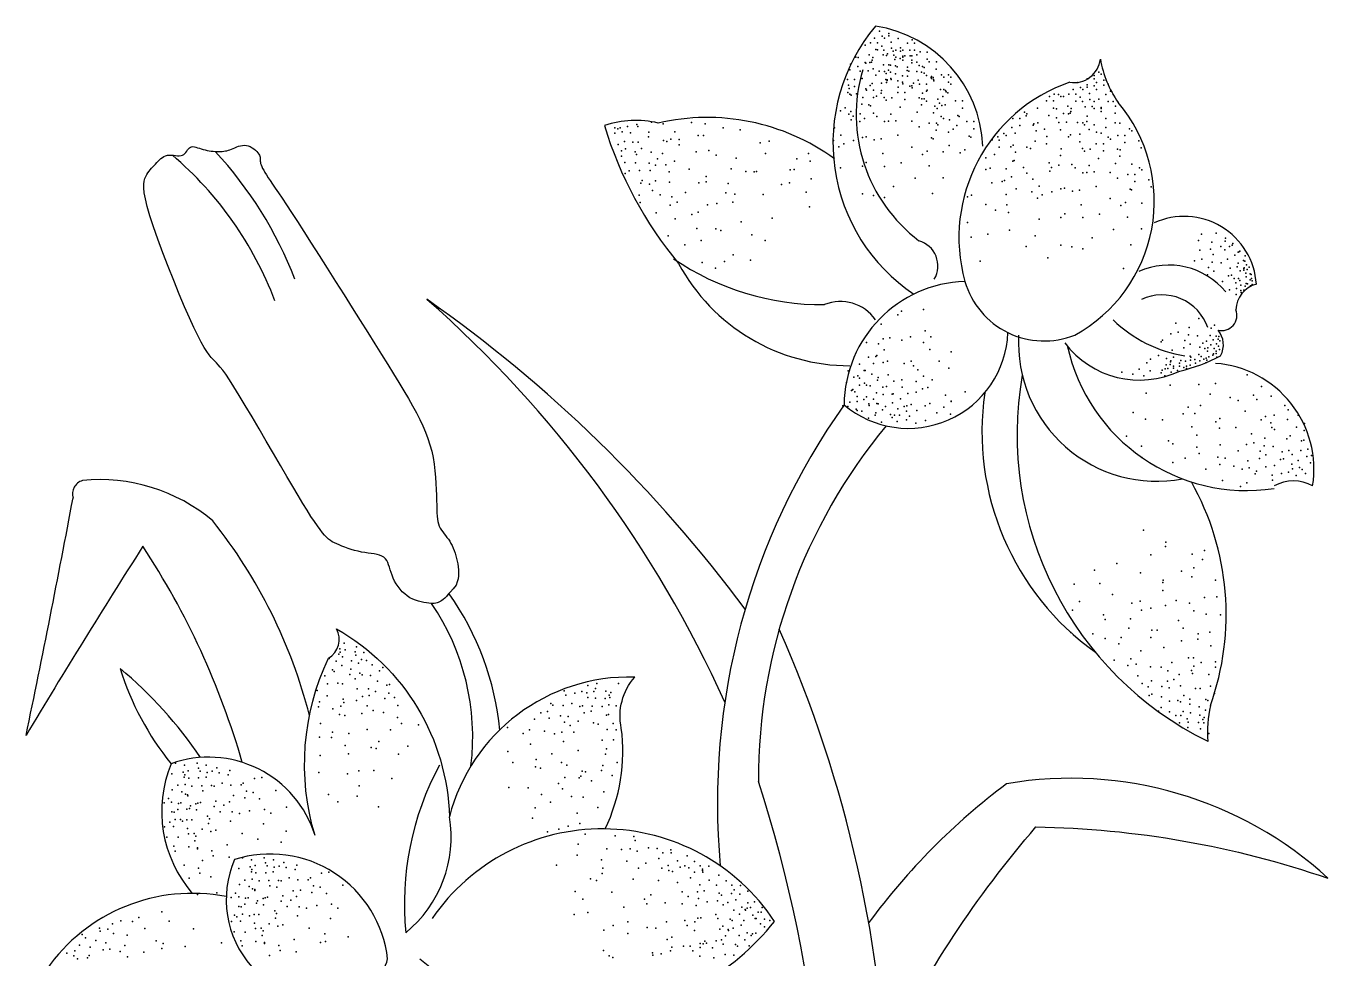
# Model space of a CAD drawing. Header units: millimetres. Extents: x 12377 to 30673, y 89761 to 101952.
# Drawn here: x 23473.2 to 23817.8, y 98559.6 to 98806.5 of the extents above; entities that cross this region are included whole.
import ezdxf

# ---------------------------------------------------------------- set-up
doc = ezdxf.new("R2010")
doc.units = ezdxf.units.MM

# ---------------------------------------------------------------- blocks, each defined once
blk = doc.blocks.new('A$C6EED35F2')
blk.add_lwpolyline([(115.23, 536.69), (114.43, 535.74), (113.74, 534.94), (113.15, 534.28), (112.64, 533.74), (112.2, 533.3), (111.82, 532.95), (111.47, 532.68), (111.15, 532.46), (110.83, 532.27), (110.51, 532.12), (110.18, 532.01), (109.83, 531.93), (109.44, 531.88), (109.01, 531.86), (108.53, 531.87), (107.98, 531.92), (107.37, 531.99), (106.7, 532.1), (105.99, 532.25), (105.25, 532.45), (104.49, 532.7), (103.73, 533.01), (102.99, 533.39), (102.28, 533.84), (101.61, 534.37), (100.98, 534.97), (100.4, 535.62), (99.87, 536.32), (99.39, 537.05), (98.96, 537.8), (98.58, 538.56), (98.27, 539.31), (98, 540.06), (97.78, 540.77), (97.57, 541.46), (97.36, 542.11), (97.13, 542.7), (96.86, 543.23), (96.52, 543.7), (96.11, 544.09), (95.6, 544.4), (94.99, 544.63), (94.32, 544.81), (93.57, 544.96), (92.77, 545.08), (91.93, 545.19), (91.06, 545.32), (90.17, 545.48), (89.27, 545.67), (88.37, 545.9), (87.49, 546.16), (86.63, 546.44), (85.8, 546.73), (85.02, 547.04), (84.28, 547.34), (83.61, 547.63), (83.01, 547.92), (82.46, 548.21), (81.94, 548.54), (81.44, 548.91), (80.94, 549.37), (80.41, 549.92), (79.85, 550.59), (79.22, 551.41), (78.51, 552.39), (77.71, 553.56), (76.81, 554.92), (75.8, 556.51), (74.67, 558.34), (73.4, 560.42), (71.99, 562.78), (70.42, 565.43), (68.7, 568.37), (66.86, 571.52), (64.97, 574.79), (63.06, 578.06), (61.2, 581.24), (59.43, 584.23), (57.81, 586.93), (56.39, 589.24), (55.21, 591.09), (54.24, 592.51), (53.46, 593.6), (52.81, 594.41), (52.27, 595.02), (51.8, 595.51), (51.36, 595.95), (50.91, 596.4), (50.43, 596.95), (49.88, 597.64), (49.27, 598.52), (48.57, 599.63), (47.77, 601.03), (46.87, 602.76), (45.83, 604.88), (44.66, 607.42), (43.35, 610.41), (41.94, 613.76), (40.48, 617.34), (39.02, 621.03), (37.6, 624.71), (36.29, 628.26), (35.13, 631.55), (34.18, 634.47), (33.46, 636.91), (32.97, 638.92), (32.67, 640.54), (32.54, 641.83), (32.54, 642.86), (32.66, 643.66), (32.85, 644.32), (33.1, 644.87), (33.37, 645.37), (33.66, 645.83), (33.96, 646.26), (34.28, 646.67), (34.61, 647.06), (34.95, 647.43), (35.29, 647.81), (35.64, 648.18), (35.99, 648.56), (36.34, 648.93), (36.7, 649.29), (37.08, 649.62), (37.47, 649.92), (37.89, 650.17), (38.33, 650.37), (38.8, 650.49), (39.31, 650.54), (39.84, 650.53), (40.38, 650.49), (40.92, 650.43), (41.45, 650.38), (41.95, 650.36), (42.41, 650.39), (42.81, 650.49), (43.16, 650.68), (43.45, 650.94), (43.71, 651.24), (43.94, 651.57), (44.16, 651.9), (44.39, 652.2), (44.63, 652.46), (44.9, 652.65), (45.21, 652.75), (45.56, 652.77), (45.94, 652.72), (46.36, 652.63), (46.81, 652.5), (47.28, 652.35), (47.78, 652.19), (48.29, 652.03), (48.82, 651.9), (49.35, 651.79), (49.89, 651.69), (50.43, 651.62), (50.96, 651.56), (51.48, 651.52), (51.98, 651.5), (52.45, 651.49), (52.9, 651.5), (53.33, 651.52), (53.74, 651.57), (54.14, 651.63), (54.54, 651.71), (54.94, 651.82), (55.35, 651.95), (55.77, 652.11), (56.22, 652.29), (56.68, 652.49), (57.16, 652.69), (57.65, 652.87), (58.15, 653.02), (58.67, 653.12), (59.18, 653.15), (59.7, 653.11), (60.22, 652.98), (60.73, 652.77), (61.22, 652.5), (61.68, 652.19), (62.1, 651.84), (62.47, 651.49), (62.78, 651.13), (63.02, 650.8), (63.19, 650.5), (63.29, 650.22), (63.34, 649.97), (63.36, 649.72), (63.36, 649.47), (63.36, 649.22), (63.37, 648.94), (63.41, 648.64), (63.49, 648.31), (63.61, 647.93), (63.79, 647.51), (64.01, 647.03), (64.29, 646.51), (64.63, 645.92), (65.03, 645.27), (65.49, 644.56), (66.02, 643.77), (66.63, 642.86), (67.35, 641.81), (68.19, 640.57), (69.17, 639.11), (70.33, 637.39), (71.66, 635.36), (73.2, 633), (74.95, 630.28), (76.89, 627.26), (78.96, 624), (81.13, 620.59), (83.34, 617.08), (85.57, 613.55), (87.75, 610.08), (89.86, 606.73), (91.85, 603.56), (93.72, 600.58), (95.48, 597.77), (97.12, 595.13), (98.65, 592.65), (100.07, 590.32), (101.38, 588.14), (102.59, 586.08), (103.69, 584.14), (104.7, 582.31), (105.61, 580.55), (106.42, 578.86), (107.14, 577.2), (107.77, 575.55), (108.31, 573.89), (108.76, 572.21), (109.12, 570.49), (109.41, 568.73), (109.62, 566.98), (109.79, 565.26), (109.9, 563.58), (109.98, 561.98), (110.03, 560.49), (110.07, 559.11), (110.09, 557.89), (110.12, 556.8), (110.16, 555.83), (110.21, 554.97), (110.29, 554.21), (110.4, 553.52), (110.56, 552.9), (110.76, 552.33), (111.02, 551.8), (111.32, 551.3), (111.67, 550.81), (112.03, 550.33), (112.41, 549.85), (112.8, 549.36), (113.18, 548.86), (113.54, 548.33), (113.87, 547.76), (114.18, 547.16), (114.45, 546.53), (114.71, 545.88), (114.94, 545.2), (115.15, 544.5), (115.34, 543.78), (115.5, 543.05), (115.65, 542.31), (115.77, 541.55), (115.85, 540.78), (115.88, 540), (115.84, 539.2), (115.73, 538.38), (115.53, 537.55), (115.23, 536.69)])
for points in [[(77.88, 470.45, -0.185943), (81.44, 517.34, 0.402195), (83.57, 525.15, -0.262371), (113.44, 475.42)], [(154.68, 472.17, 0.145193), (158.96, 498.87, -0.236281), (162.52, 512.37, 0.349501), (113.44, 475.42)], [(77.88, 470.45, 0.426679), (39.78, 489.44, 0.283272), (45.38, 455.13, 0.283272)], [(228.98, 412.64, -0.063275), (268.71, 472.71, -0.079218), (346.02, 459.12, 0.232108), (260.96, 484.15, 0.073149), (224.46, 447.37)], [(105.62, 437.77, 0.420644), (199.5, 447.71, 0.531994), (108.91, 448.49, 0.530247)], [(54.38, 454.26, 0.297508), (6.76, 434.92, 0.424749), (39.48, 417.16, -0.125161), (72.18, 428.29)]]:
    blk.add_lwpolyline(points, format="xyb")
for centre, radius, start, end in [((263.16, 653.77), 48.17, 140.0536, 236.2228), ((221.05, 651.47), 33.64, 2.4954, 81.1313), ((278.82, 676.74), 7.01, 260.4451, 353.239), ((313.98, 680.82), 28.63, 189.8635, 214.9374), ((263.05, 661.26), 41.9, 163.521, 232.8694), ((291.84, 628.7), 43.5, 109.0332, 195.4625), ((259.67, 638.36), 40.38, 298.6097, 40.2061), ((162.79, 633.9), 25.81, 76.724, 108.7231), ((253.78, 688.18), 103.66, 196.7313, 219.7919), ((181.69, 603.14), 57.36, 54.008, 103.0755), ((-26.93, 579.18), 106.68, 21.165, 42.6947), ((-20.79, 578.82), 94.07, 20.6342, 49.6537), ((307.95, 615.14), 19.17, 3.655, 114.4686), ((235.85, 621.21), 6.91, 329.6604, 73.9825), ((212.2, 680.82), 69.87, 235.6719, 270.4281), ((219.33, 646.1), 51.3, 208.2283, 270.1471), ((303.88, 601.85), 19.57, 39.6291, 113.9157), ((250.97, 584.07), 33.05, 91.8404, 179.3489), ((270.89, 623.18), 21.84, 196.1597, 291.8268), ((302.09, 600.71), 12.82, 18.9535, 115.2239), ((328.71, 609.5), 7.05, 103.4273, 179.1963), ((-99.87, 376.49), 314.05, 24.2976, 48.6809), ((-102.82, 312.07), 366.61, 36.5341, 54.9954), ((216.96, 600.51), 11.28, 34.5379, 112.0955), ((313.54, 631.96), 34.95, 225.8199, 261.0964), ((317.88, 608.13), 4.05, 256.3237, 21.2469), ((234.96, 604.58), 26.37, 229.7588, 357.7797), ((312.33, 600.32), 6.01, 331.3037, 40.1293), ((300.72, 600.84), 36.63, 176.8696, 280.681), ((296.13, 615.86), 24.87, 217.2168, 295.3374), ((324.61, 610.46), 48.71, 192.2342, 278.5033), ((297.98, 633.33), 40.9, 282.4128, 298.6612), ((314.19, 567.37), 28.12, 350.9918, 85.7996), ((354.32, 576.6), 90.59, 170.0173, 243.7247), ((326.16, 577.3), 71.73, 171.7102, 234.4353), ((366.82, 479.05), 182.42, 144.7045, 185.2358), ((341.49, 485.29), 146.24, 140.2178, 180.2078), ((17.38, 560.84), 3.71, 106.6461, 196.704), ((20.93, 518.2), 46.43, 49.951, 95.7103), ((247.66, 528.93), 71.42, 340.2797, 29.4423), ((336.88, 554.16), 10.16, 60.0473, 119.9527), ((-3053.14, 1134.18), 3120.29, 348.21509, 349.39209), ((-56.4, 468.33), 137.06, 14.3169, 38.5428), ((1630.93, -474.99), 1897.37, 147.40969, 149.18757), ((-144.11, 431.16), 211.05, 16.1289, 33.2847), ((52.49, 491.19), 74.66, 5.4814, 35.3462), ((56.63, 496.47), 62.99, 353.067, 34.1839), ((-109.45, 388.03), 339.14, 1.4208, 23.8372), ((-46.84, 427.16), 114.02, 34.1011, 50.1191), ((98.75, 537.26), 75.92, 197.318, 219.0427), ((347.64, 497.73), 33.51, 167.7723, 184.0484), ((179.2, 452.26), 77.68, 151.6959, 185.5768), ((-152.24, 371.82), 365.37, 352.9139, 18.0061), ((81.42, 469.95), 32.49, 309.0364, 9.6899), ((66.04, 434.28), 31.25, 6.3999, 107.676), ((81.09, 453.48), 26.72, 156.693, 286.2119), ((82.81, 441.38), 14.72, 292.9371, 345.8031)]:
    blk.add_arc(centre, radius, start, end)
for p in [(227.27, 683.32), (229.76, 682.69), (223.51, 679.6), (224.88, 680.26), (226.01, 681.46), (226.75, 680.25), (227.91, 679.41), (228.02, 681.98), (228.63, 681.49), (229.76, 682.07), (230.37, 680.45), (232.25, 681.43), (234.74, 680.17), (235.97, 681.04), (236.61, 680.16), (220.86, 676.56), (221.01, 676.48), (221.01, 676.48), (221.67, 676.33), (224.61, 677.04), (225.4, 675.69), (225.5, 676.4), (226.36, 678.53), (226.74, 678.38), (228.29, 677.05), (228.49, 678.33), (229.19, 676.87), (229.4, 677.32), (230.49, 678.86), (230.96, 678.03), (231.1, 676.99), (231.33, 675.84), (231.6, 676.45), (231.61, 678.32), (231.61, 678.32), (232.82, 676.15), (232.83, 678.02), (232.86, 678.93), (233.46, 678.33), (233.46, 676.71), (233.47, 676.44), (233.48, 675.65), (234, 676.82), (235.36, 678.3), (235.38, 676.85), (235.88, 676.81), (235.89, 675.7), (236.6, 678.29), (237.22, 677.04), (238.06, 677.83), (239.92, 675.95), (239.93, 677.82), (219.42, 673.14), (219.42, 673.14), (219.62, 674.58), (221.61, 674), (222.23, 672.75), (223.53, 675.08), (223.72, 674.88), (224.33, 672.82), (224.78, 675.08), (225.22, 675.17), (225.65, 673.4), (227.22, 672.73), (228.33, 674.39), (228.59, 672.66), (229.08, 672.1), (229.71, 673), (229.75, 674.43), (230.19, 672.51), (230.2, 674.38), (231.58, 674.17), (231.58, 672.08), (232, 673.93), (234.62, 672.96), (234.72, 673.78), (235.04, 672.71), (235.87, 674.94), (237.2, 672.68), (237.21, 675.17), (237.82, 674.22), (238.44, 672.52), (238.68, 673.97), (239.1, 673.72), (239.13, 672.25), (240.49, 675.2), (242.35, 673.32), (242.36, 675.19), (285.4, 672.46), (218.8, 670.54), (219.09, 669.03), (220.66, 668.66), (220.67, 670.53), (222.71, 670.83), (224.84, 668.95), (225.37, 669.48), (226.32, 671.7), (227.82, 669.61), (228.95, 670.53), (229.17, 669.77), (229.37, 670.48), (229.37, 670.28), (230.33, 670.84), (230.41, 670.59), (232.19, 670.21), (233.42, 671.5), (233.42, 669.87), (233.45, 669.37), (234.7, 671.44), (235.32, 668.81), (235.86, 668.86), (236.27, 669.57), (237.51, 670.39), (237.86, 669.32), (239.73, 669.31), (239.74, 671.64), (240.99, 671.04), (241.06, 670.77), (241.11, 671.34), (241.53, 671.09), (241.61, 670.55), (241.67, 670.16), (243.74, 671.75), (244.35, 671.15), (245.6, 669.87), (245.61, 671.74), (246.21, 669.27), (246.22, 671.14), (279.79, 669.75), (282.26, 670.74), (282.28, 669.12), (284.13, 668.86), (284.14, 670.73), (284.17, 671.6), (284.78, 669.73), (286.01, 671.97), (286.65, 669.09), (286.66, 670.34), (287.28, 670.34), (287.87, 669.34), (218.96, 667.13), (219.26, 668.2), (219.42, 666.68), (219.84, 666.43), (221.19, 666.72), (222.86, 665.77), (223.69, 668.05), (223.86, 667.7), (225.73, 665.82), (225.74, 667.69), (226.54, 666.12), (227.77, 666.94), (227.85, 667.61), (228.56, 665.82), (230.59, 665.72), (232.18, 667.09), (232.21, 668.55), (234.04, 665.22), (234.05, 667.09), (235.93, 668.32), (237.79, 665.69), (238.48, 665.46), (238.7, 666.93), (239.1, 665.42), (239.72, 667.44), (239.94, 667.75), (242.78, 665.36), (243.47, 667.92), (244.08, 666.05), (244.36, 667.89), (244.78, 667.65), (244.97, 667.28), (245.39, 667.04), (272.28, 666.05), (273.53, 666.67), (274.65, 666.58), (275.27, 666.09), (276.03, 666.03), (277.4, 666.69), (278.53, 667.89), (279.27, 666.68), (280.43, 665.84), (280.53, 668.41), (281.15, 667.92), (282.28, 668.49), (282.89, 666.88), (283.01, 665.29), (284.77, 667.86), (285.38, 665.36), (287.26, 666.6), (288.49, 667.47), (289.13, 666.59), (217.01, 662.27), (218.24, 663.09), (219.73, 662.06), (222.67, 664), (224.49, 663.84), (224.91, 663.59), (229.08, 665.12), (232.8, 663.23), (237.3, 661.88), (238.4, 663.83), (239.71, 664.81), (241.57, 661.72), (241.95, 663.49), (242.56, 662.88), (243.19, 664.31), (243.79, 663.7), (244.71, 663.88), (247.39, 664.87), (249.25, 662.99), (249.26, 664.86), (265.73, 661.92), (269.15, 662.95), (271.52, 664.87), (273.38, 662.99), (273.39, 664.86), (274.19, 662.76), (277.13, 663.46), (277.92, 662.12), (278.02, 662.83), (279.26, 664.81), (281.01, 664.76), (281.71, 663.3), (283.62, 663.42), (284.12, 662.87), (284.13, 664.74), (284.13, 664.74), (285.98, 663.14), (285.99, 662.86), (286, 662.08), (287.87, 664.72), (289.12, 664.72), (289.74, 663.47), (163.07, 658.67), (166.96, 659.29), (170.04, 658.78), (177.57, 659.18), (181.2, 658.79), (219.23, 661.37), (219.84, 659.84), (220.35, 660.81), (222.08, 659.44), (222.22, 661.42), (223.31, 660.26), (225.73, 661.67), (226.57, 660.78), (228.62, 659.43), (229.67, 659.52), (230.3, 661.38), (231.63, 659.65), (235.89, 659.49), (240.49, 658.99), (242.36, 658.98), (242.75, 658.53), (243.63, 660.71), (244.24, 660.22), (245.83, 659.89), (247.75, 658.41), (248.01, 661), (248.43, 660.76), (250.43, 659.4), (252.3, 659.39), (262.6, 660.21), (264.46, 658.33), (264.47, 660.2), (266.1, 660.94), (266.35, 661.43), (267.95, 658.45), (268.2, 658.8), (269.2, 659.06), (272.14, 661), (274.13, 660.43), (274.74, 659.18), (276.05, 661.51), (276.85, 659.25), (277.3, 661.5), (277.74, 661.6), (279.74, 659.16), (281.11, 659.08), (281.6, 658.52), (282.23, 659.43), (282.27, 660.86), (284.1, 658.51), (287.24, 660.21), (289.72, 659.11), (289.73, 661.6), (290.96, 658.95), (157.22, 657.74), (157.24, 656.35), (158.06, 657.48), (158.62, 657.76), (159.19, 656.66), (160.57, 658.07), (161.43, 656.42), (163.35, 658.12), (166.19, 655.38), (166.21, 656.6), (173.16, 656.71), (179.3, 655.7), (180.69, 655.72), (185.94, 657.75), (190.4, 657.26), (215.36, 657.73), (217.06, 655.85), (222.81, 655.21), (223.75, 655.38), (227.72, 654.83), (232.14, 655.78), (237.82, 658.01), (241.11, 655.13), (241.53, 654.88), (242.35, 657.11), (245.6, 656.6), (246.84, 657.42), (251.05, 655.53), (251.47, 655.29), (252.29, 657.52), (258.61, 655.39), (260.26, 656.25), (260.87, 655.76), (262.35, 657.85), (263.22, 656.35), (268.82, 656.94), (270.97, 657.42), (271.61, 655.46), (275.23, 657.26), (277.36, 655.38), (277.89, 655.91), (280.34, 656.04), (282.85, 657.27), (284.71, 656.64), (285.94, 656.3), (287.22, 657.87), (287.83, 655.24), (290.38, 655.75), (292.25, 655.74), (293.51, 657.47), (294.13, 656.98), (158.13, 653.3), (158.99, 651.64), (159.79, 654.16), (160.1, 652.21), (162.02, 653.92), (162.62, 651.42), (163.42, 653.94), (163.42, 653.94), (164.28, 652.28), (170.14, 654.44), (170.98, 654.18), (172.08, 654.75), (174.29, 654.67), (174.31, 653.27), (178.8, 651.39), (182.14, 651.73), (195.73, 653.74), (198.13, 654.22), (215.11, 654.4), (216.58, 652.75), (217.87, 653.55), (220.44, 654.38), (225.92, 654.57), (235.86, 652.66), (239.94, 651.55), (244.2, 651.39), (245.79, 653.06), (249.88, 651.95), (257.12, 654.54), (258.98, 652.66), (258.99, 654.53), (262.04, 652.76), (262.73, 653.13), (266.31, 652.6), (267.3, 652.24), (268.48, 654.23), (271.48, 653.55), (275.38, 652.2), (280.37, 654.03), (281.07, 652.25), (281.6, 651.54), (283.11, 652.15), (284.7, 653.52), (286.56, 651.64), (286.57, 653.51), (288.45, 654.75), (290.31, 652.12), (291, 651.89), (292.24, 653.87), (295.98, 654.35), (296.6, 652.48), (159.01, 650.24), (159.87, 648.58), (162.72, 648.49), (162.97, 650.71), (166.29, 648.41), (166.85, 651.33), (168.51, 649.56), (169.88, 650.97), (173, 648.93), (184.1, 650.49), (189.4, 649.75), (197.17, 650.98), (205.45, 649.51), (208.48, 650.93), (208.95, 648.89), (223.81, 648.55), (228.19, 650.95), (233.03, 648.5), (238.7, 650.73), (248.64, 651.13), (255.47, 649.81), (257.74, 650.67), (262.56, 648.89), (262.93, 649.15), (263.34, 651.27), (272.25, 648.48), (275.19, 650.43), (278.24, 648.09), (285.32, 649.66), (289.82, 648.31), (290.92, 650.25), (294.09, 648.15), (159.98, 645.66), (161.02, 646.37), (163.81, 646.42), (166.6, 646.46), (167.97, 647.88), (170.76, 647.92), (171.66, 646.13), (176.93, 646.77), (181.41, 644.89), (188.05, 646.94), (191.96, 646.17), (194.13, 646.13), (194.74, 646.22), (203.63, 646.64), (204.75, 646.73), (217.01, 647.13), (222.83, 647.58), (228.66, 647.55), (240.45, 647.68), (244.17, 644.55), (255.45, 646.71), (256.57, 647.09), (260.83, 646.93), (262.29, 644.81), (265.41, 647.28), (266.27, 645.77), (272.36, 646.27), (272.87, 647.24), (274.74, 647.85), (279.09, 647.21), (281.14, 645.86), (282.19, 645.95), (282.82, 647.81), (284.15, 646.08), (288.41, 645.92), (293.01, 645.42), (294.88, 645.41), (296.15, 647.14), (296.76, 646.65), (164.14, 643.08), (164.46, 643.79), (166.38, 642.83), (167.24, 641.17), (168.04, 643.69), (171.7, 643.35), (179.49, 643.2), (181.43, 643.5), (187.28, 643.04), (201.34, 642.78), (203.48, 643.22), (209.24, 644.26), (231.05, 642.21), (236.73, 644.44), (257.08, 643.22), (259.79, 643.58), (260.37, 643.78), (263.44, 641.61), (267.88, 644.16), (269.58, 642.28), (275.33, 641.63), (276.27, 641.8), (280.24, 641.25), (284.66, 642.21), (290.34, 644.44), (293.63, 641.56), (294.05, 641.31), (294.87, 643.54), (298.62, 644.02), (299.23, 642.15), (163.69, 639.89), (163.99, 637.95), (169.25, 639.98), (172.31, 639.47), (173.72, 638.1), (175.91, 640.64), (184.28, 637.74), (186.62, 640.59), (188.46, 638.06), (189.02, 640.2), (196.5, 640.13), (207.88, 640.71), (222.8, 640.31), (225.71, 639.81), (228.61, 639.32), (241.34, 640.4), (250.64, 639.46), (251.69, 639.89), (260.8, 640.1), (267.63, 640.83), (269.1, 639.18), (270.39, 639.98), (272.96, 640.81), (278.43, 641), (288.37, 639.08), (292.46, 637.98), (296.72, 637.81), (168.21, 635.23), (171.93, 637.32), (177.6, 634.81), (179.33, 635.41), (181.8, 637.4), (208.81, 636.83), (255.49, 637.5), (257.97, 635.94), (261, 637.36), (261.47, 635.32), (276.33, 634.97), (280.71, 637.37), (285.54, 634.93), (291.22, 637.16), (173.24, 633.65), (178.96, 631.15), (183.95, 631.01), (190.65, 632.85), (198.87, 633.85), (250.61, 632.68), (269.53, 633.55), (275.35, 634.01), (281.17, 633.98), (289.25, 630.87), (292.97, 634.11), (296.69, 630.98), (171.36, 629.17), (180.09, 627.92), (185.26, 630.6), (193.52, 629.43), (197.01, 627.97), (251.56, 628.8), (255.99, 629.65), (261.76, 630.69), (268.54, 629.2), (283.57, 628.64), (311.75, 627.95), (312.58, 629.6), (315.29, 627.48), (316.46, 629.84), (318.82, 627.72), (318.94, 628.54), (175.77, 626.76), (188.61, 624.15), (266.1, 626.3), (275.32, 626.74), (278.23, 626.24), (281.13, 625.74), (293.86, 626.82), (312.06, 625.35), (314.93, 625.6), (315.61, 624.19), (317.64, 626.31), (318.7, 625.48), (320, 626.31), (320.7, 626.66), (320.82, 627.13), (321.35, 624.05), (322.29, 624.83), (322.59, 625.01), (322.71, 625.13), (324.12, 623.83), (180.4, 622.07), (183.89, 620.61), (186.25, 622.38), (193.18, 622.71), (253.95, 622.49), (271.9, 623.37), (291.89, 620.53), (310.71, 622.55), (312.67, 622.97), (314.38, 620.77), (315.36, 622.23), (317.78, 622.04), (319.41, 623.01), (320.12, 620.63), (321.95, 620.99), (321.95, 620.99), (322.24, 621.95), (323.65, 622.66), (323.77, 620.54), (323.88, 620.66), (324, 622.42), (324.47, 621.48), (325.18, 620.89), (314.13, 618.81), (315.84, 619.78), (318.13, 617.04), (319.72, 618.62), (320.48, 618.79), (321.18, 617.83), (322.35, 617.83), (322.68, 617.31), (322.81, 619.88), (323.77, 620.07), (324.24, 619.25), (324.39, 618.29), (324.59, 620.3), (325.42, 619.13), (325.42, 617.48), (325.65, 618.89), (325.77, 617.83), (326, 617.25), (319.98, 614.87), (321.65, 616.77), (321.76, 613.6), (321.82, 615.24), (322.92, 616.09), (322.94, 614.66), (323.06, 614.19), (323.77, 614.77), (324.12, 615.83), (324.36, 616.54), (324.75, 616.45), (325.49, 615.96), (326, 616.3), (232.15, 608.23), (233.12, 609.2), (238.94, 609.69), (311.87, 607.25), (227.78, 605.81), (239.4, 604.06), (304.42, 603.25), (305.77, 606.05), (306.38, 603.67), (309.32, 604.88), (315.06, 604.74), (316, 605.53), (223.85, 600.95), (227.04, 600.59), (228.27, 601.93), (230.07, 602.2), (233.18, 601.58), (235.54, 602.42), (238.94, 600.96), (240.88, 602.42), (301.9, 601.15), (302.23, 601.55), (308.09, 601.46), (309.07, 602.92), (309.55, 600.47), (311.49, 602.74), (312.11, 599.71), (312.93, 600.77), (313.83, 601.32), (314.82, 602.77), (315.05, 600.3), (315.67, 601.68), (315.67, 601.68), (316.46, 602.65), (316.52, 600.57), (316.94, 601.83), (317.05, 599.95), (317.17, 602.54), (317.41, 601.36), (224.39, 597.09), (226.34, 597.23), (226.58, 597.5), (228.52, 598.95), (240.64, 599.09), (246.24, 598.47), (299.06, 596.5), (301.12, 597.52), (303.31, 596.7), (304.78, 598.9), (305.14, 597.06), (307.84, 599.5), (309.54, 597.29), (309.63, 596.3), (309.75, 597.01), (310.81, 596.42), (311.84, 597.73), (312.46, 597.24), (313.17, 596.54), (313.43, 599.32), (313.76, 596.77), (313.99, 596.3), (314.11, 598.65), (314.19, 599.48), (314.46, 597.12), (315.52, 597.6), (315.76, 597.95), (315.88, 599.36), (316.39, 598.01), (316.46, 598.65), (316.58, 597.01), (317.29, 599.12), (219.02, 593.45), (222.05, 595.18), (223.23, 593.5), (223.53, 593.54), (225.72, 595.36), (228.28, 595.62), (229.45, 595.98), (233.8, 595.36), (235.67, 595.98), (236.29, 594.74), (237.45, 593.66), (243.13, 595.98), (245.62, 594.12), (291.45, 593.09), (296.05, 593.91), (298.09, 595.53), (298.96, 593.41), (301.86, 592.91), (302.09, 593.59), (302.92, 593.95), (303.15, 595.01), (303.63, 594.07), (304.21, 595.12), (304.3, 595.81), (304.45, 596.07), (304.52, 593.12), (305.16, 594.65), (305.16, 594.18), (306.22, 593.48), (306.69, 594.65), (306.73, 595.47), (307.08, 596.16), (307.87, 594.3), (308.34, 595.95), (308.57, 594.65), (308.57, 594.07), (309.51, 594.89), (310.93, 595.48), (312.11, 596.07), (313.69, 595.57), (218.55, 590.35), (220.49, 591.8), (221.59, 592.08), (222, 591.51), (222, 589.64), (223.3, 590.21), (223.87, 589.64), (224.84, 589.48), (225.31, 592.58), (226.78, 590.94), (226.96, 591.64), (229.64, 592.36), (231.12, 590.72), (233.18, 591.02), (236.99, 590.57), (238.93, 592.02), (241.27, 591.02), (294.36, 592.59), (297.27, 592.09), (302.81, 592.15), (304.27, 589.61), (311.82, 589.83), (316.21, 590.06), (324.62, 592.35), (219.88, 588.25), (220.13, 588.39), (220.26, 588.48), (220.75, 587.91), (221.36, 586.6), (223.87, 586.53), (225.74, 585.9), (226.55, 587.61), (228.21, 589.15), (228.24, 587.15), (229.18, 589.27), (230.69, 587.29), (230.89, 587.39), (232.87, 586.02), (233.33, 589.11), (234.81, 587.47), (236.97, 587.77), (238.69, 588.69), (240.09, 589.02), (244.82, 586.95), (249.97, 587.91), (297.88, 587.55), (314.86, 587.26), (320.1, 586.39), (326.31, 586.98), (328.39, 589.29), (330.97, 586.7), (217.64, 584.18), (218.88, 584.03), (219.42, 585.15), (221.13, 583.28), (221.37, 582.94), (221.38, 585.28), (222.67, 582.77), (223.14, 585.86), (224.5, 584.66), (224.61, 584.22), (226.61, 584.78), (226.99, 584.66), (228.08, 583.14), (228.86, 584.03), (230.73, 585), (232.2, 583.35), (233.86, 584.03), (234.48, 582.79), (234.57, 584.14), (235.71, 584.56), (237.19, 582.92), (239.4, 584.18), (240.64, 584.8), (244.36, 583.85), (246.24, 585.42), (246.3, 585.3), (308.98, 583.8), (312.29, 584.22), (322.28, 585.62), (324.11, 582.8), (327.16, 585.88), (334.63, 584.24), (335.48, 583.14), (224.38, 580.89), (226.14, 581.68), (226.34, 582.32), (227.85, 579.81), (230.26, 581.9), (230.69, 581.08), (231.32, 581.7), (231.97, 580.03), (232.56, 581.7), (234.43, 580.45), (235.25, 581.47), (236.96, 579.59), (239.47, 580.29), (242.51, 582.32), (246.07, 581.98), (294.44, 582.42), (297.76, 580.61), (302.23, 580.5), (307.66, 582.04), (310.79, 582.18), (316.3, 579.94), (317.4, 580.79), (328.38, 580.47), (329.48, 581.32), (330.92, 579.65), (331.78, 581.72), (335.35, 580.57), (338.12, 581.7), (339.82, 579.5), (292.71, 576.15), (310.02, 578.57), (311.3, 576.42), (317.27, 578.23), (321.66, 578.46), (325.8, 576.74), (329.35, 575.57), (331.16, 578.43), (331.89, 577.94), (336.03, 576.22), (337.67, 578.48), (339.74, 577.62), (296.7, 573.47), (303.83, 574.88), (304.97, 574.11), (311.29, 573.24), (317.5, 573.84), (322.25, 572.24), (324.45, 573.94), (326.41, 574.36), (328.11, 572.15), (329.1, 573.61), (331.51, 573.43), (335.09, 575.43), (335.69, 572.37), (335.69, 572.37), (338.87, 572.36), (339, 574.93), (339.61, 575.05), (340.71, 572.72), (296.78, 570.53), (304.95, 569.17), (308.19, 570.3), (311.9, 571.52), (316.89, 570.54), (318.84, 570.29), (324.81, 569.59), (327.86, 570.19), (329.58, 571.16), (333.45, 570), (333.86, 572.01), (334.22, 570.17), (336.42, 568.7), (336.55, 571.26), (338.13, 569.67), (340.46, 570.76), (341.43, 569.05), (341.68, 571), (313.71, 567.38), (317.4, 568.65), (321.14, 568.21), (323.33, 567.39), (325.17, 567.75), (326.75, 566.16), (327.11, 566.85), (329.57, 567.98), (331.27, 565.78), (331.87, 568.42), (333.72, 566.26), (335.56, 566.62), (336.66, 567.47), (337.63, 565.76), (338.49, 567.83), (339.22, 567.34), (340.08, 566.24), (318.09, 564.44), (322.84, 562.84), (324.54, 563.81), (331.37, 564.52), (297.19, 551.3), (303.14, 548.05), (299.12, 544.72), (303.02, 546.93), (310.1, 544.95), (313.35, 545.85), (290.14, 542.44), (310.49, 541.28), (312.82, 543.46), (284.22, 540.69), (296.37, 539.93), (302.42, 538.05), (307.23, 540.38), (309.96, 538.89), (316.24, 538.06), (278.88, 536.98), (285.61, 537.17), (288.98, 534.23), (302.32, 537.44), (302.32, 535.27), (280.23, 532.37), (294.13, 531.94), (296.28, 532.45), (303.01, 531.35), (305.84, 532.64), (309.34, 531.9), (313.38, 533.48), (316.63, 533.59), (278.41, 530.05), (286.61, 528.89), (287, 527.58), (293.73, 527.77), (296.63, 530.05), (299.09, 530.65), (306.48, 527.33), (310.53, 529.92), (313.77, 529.01), (317.57, 528.83), (277.98, 524.21), (293.34, 525.29), (299.43, 524.8), (300.82, 524.75), (307.67, 525.34), (314.71, 524.25), (85.6, 521.33), (283.82, 523.78), (287.03, 522.58), (290.67, 521.15), (291.3, 522.86), (299.09, 522.86), (307.27, 522.01), (311.58, 522.42), (311.63, 523.8), (315.03, 520.61), (81.66, 517.28), (84.18, 518.48), (84.45, 519.85), (84.56, 518.98), (85.16, 517.72), (85.82, 519.58), (88.55, 519.03), (88.66, 518.16), (88.83, 520.4), (90.14, 517.01), (90.8, 518.87), (293.87, 517.21), (296.45, 519.34), (302.6, 520.23), (309.06, 517.48), (310.45, 517.43), (82.48, 514.27), (82.97, 513.89), (83.52, 516.62), (85, 515.48), (87.35, 514.44), (87.51, 516.68), (89.37, 516.02), (91.51, 516.74), (92.98, 515.59), (94.95, 514.06), (95.83, 514.95), (289.41, 516.81), (293.06, 515.42), (295.21, 515.77), (299.08, 515.07), (301.86, 514.97), (303.63, 514.04), (304.68, 516.26), (309.89, 514.13), (310.48, 515.22), (312.47, 516.26), (316.22, 514.99), (316.27, 516.38), (80.46, 512.68), (81.17, 510.55), (83.95, 510.8), (85.16, 510.61), (87.08, 513.07), (87.08, 513.07), (88.55, 511.92), (89.7, 513.4), (90.33, 512.93), (92.56, 512.77), (94.4, 511.32), (96.87, 510.21), (97.63, 510.4), (150.06, 510.14), (152.49, 510.69), (158.24, 510.69), (295.66, 512.69), (296.81, 510.66), (299.35, 511.4), (303.53, 511.25), (305.22, 511.75), (306.66, 513.1), (310.14, 513.29), (314.48, 513.1), (78.44, 508.78), (81.11, 507.43), (89.02, 509.22), (90.46, 507.27), (92, 509.24), (92.21, 507.49), (93.86, 508.59), (96.32, 506.68), (97.46, 508.15), (98.94, 507.01), (143.83, 508.75), (144.25, 507.57), (146.68, 508.11), (148.51, 508.52), (149.86, 508.18), (150.13, 506.96), (151.68, 508.59), (152.09, 506.76), (152.16, 509.33), (154.66, 506.7), (154.86, 508.66), (155.74, 507.58), (155.88, 506.97), (156.21, 508.32), (298.45, 509.76), (298.65, 507.52), (299.37, 507.83), (301.98, 507.12), (302.08, 509.91), (304.02, 509.56), (306.96, 510.06), (307.85, 507.47), (310.99, 509.31), (312.22, 509.32), (314.92, 510.01), (315.96, 508.02), (78.82, 504.48), (79.09, 505.84), (82.59, 503.98), (84.71, 504.69), (85.37, 506.55), (85.48, 505.68), (88.82, 506.18), (91.67, 504.76), (93.27, 503.56), (99.76, 504.81), (139.45, 503.3), (140.26, 505.4), (140.87, 504.9), (143.58, 504.86), (145.86, 505.38), (147.95, 504.57), (148.71, 504.73), (150.95, 503.31), (150.95, 503.31), (151.28, 504.66), (153.85, 504.6), (155.68, 505), (157.64, 504.8), (301.15, 503.31), (301.88, 504.33), (304.03, 505.99), (306.26, 506.19), (306.96, 505.83), (307.7, 503.29), (309.44, 505.18), (309.49, 506.57), (309.49, 506.57), (311.93, 504.53), (313.57, 503.64), (313.67, 506.43), (314.22, 506.13), (79.36, 500.1), (84.39, 502.51), (85.76, 502.24), (90.27, 502.74), (95.99, 503.01), (99.7, 501.71), (100.79, 500.07), (105.26, 499.75), (135.96, 501.26), (137.63, 502.89), (139.86, 501.47), (142.9, 502.15), (143.92, 500.46), (144.86, 501.95), (147.55, 500.66), (149.12, 502.9), (151.63, 500.26), (152.8, 499.92), (155, 502.3), (155.61, 502.43), (156.77, 500.13), (304.07, 503.14), (305.71, 502.24), (306.75, 500.25), (307.1, 502.19), (308.74, 501.3), (308.99, 500.45), (309.64, 502.94), (311.78, 500.35), (312.13, 502.29), (312.92, 501.15), (313.17, 500.3), (313.22, 501.7), (79.09, 496.46), (82.2, 496.41), (82.47, 497.77), (86.8, 497.48), (91.69, 498.48), (97.9, 498.38), (128.82, 499.03), (133, 497.41), (134.68, 498.42), (138.59, 498.02), (141.28, 497.35), (143.25, 497.75), (145.41, 499.52), (146.42, 497.82), (155.21, 498.51), (157.59, 498.44), (308.94, 499.06), (312.27, 498.66), (314.46, 497.46), (85.87, 494.25), (92.72, 493.74), (94.08, 493.47), (94.74, 495.32), (102.42, 494.07), (134.89, 494.65), (143.65, 495.33), (147.51, 492.95), (153.93, 495.66), (155.08, 493.36), (156.92, 495.74), (40.92, 489.6), (46.67, 489.6), (79.26, 491.61), (86.72, 492.1), (100.02, 492), (128.96, 492.69), (130.24, 489.79), (136.44, 490.53), (140.55, 492.09), (143.09, 489.72), (154.75, 492.01), (157.89, 489.77), (40, 486.76), (42.95, 487.23), (43.35, 489.06), (43.42, 486.49), (44.3, 487.57), (47, 488.25), (47.48, 487.5), (49.1, 489.06), (49.3, 487.09), (50.65, 487.43), (51.87, 488.36), (52.48, 487.02), (54.91, 486.48), (55.33, 487.66), (78.93, 487.14), (86.5, 486.76), (89.5, 487.58), (93.48, 487.64), (136.24, 488.58), (137.59, 488.24), (144.54, 489.09), (148.24, 486.16), (148.57, 487.51), (149.51, 487.26), (153.74, 487.64), (154.08, 488.99), (156.57, 486.36), (40.1, 482.5), (41.52, 483.72), (43.28, 485.88), (43.48, 483.92), (44.5, 485.61), (45.31, 483.51), (47.07, 485.67), (47.88, 483.58), (49.03, 485.88), (50.45, 483.64), (51.21, 483.48), (53.3, 484.29), (55.58, 483.77), (58.29, 483.82), (58.9, 484.31), (61.86, 485.57), (63.82, 485.77), (89.56, 483.6), (98.17, 485.57), (129.17, 483.18), (134.29, 483.05), (142.31, 484.2), (143.37, 482.78), (144, 485.78), (147.81, 485.68), (151.07, 484.88), (37.97, 479.1), (39.08, 480.26), (39.93, 479.3), (42.66, 482.02), (43.55, 481.35), (44.16, 481.21), (44.21, 480.95), (47.53, 479.18), (48.21, 482.22), (48.21, 482.22), (51.61, 479.57), (55.24, 479.37), (56.26, 481.07), (59.3, 480.39), (59.71, 482.21), (61.53, 481.81), (63.2, 480.17), (67.52, 482.39), (81.43, 481.25), (83.89, 479.34), (89.01, 480.87), (137.87, 481.29), (140.23, 479.27), (145.73, 480.75), (148.85, 480.56), (154.36, 482.04), (39.99, 476.73), (40.6, 476.6), (41.57, 477.35), (41.75, 478.9), (42.4, 479.05), (43.95, 477.42), (44.66, 477.61), (44.66, 477.61), (44.88, 478.25), (46.36, 478.83), (46.48, 477.2), (46.89, 479.03), (51.21, 478.11), (52.74, 476.74), (53.75, 478.43), (55.91, 476.67), (57.88, 476.26), (60.57, 476.94), (64.48, 477.34), (66.16, 476.32), (70.34, 477.94), (94.68, 478.04), (136.12, 477.72), (147.24, 476.38), (152.74, 477.86), (38.02, 472.74), (39.47, 473.94), (40.39, 472.81), (40.9, 474.68), (42.24, 474.66), (42.8, 474.22), (43.98, 474.56), (44.08, 472.28), (45.23, 474.58), (49.45, 475.6), (49.65, 473.64), (49.92, 474.85), (55.51, 474.24), (64.27, 473.56), (135.45, 475.02), (144.93, 472.93), (147.96, 473.61), (38.69, 470.04), (41.68, 469.96), (44.41, 470.92), (45.9, 470.98), (46.1, 469.02), (46.37, 470.24), (48.03, 472.09), (50.3, 471.53), (51.65, 471.87), (58.61, 471), (62.72, 469.45), (70.2, 471.6), (139.43, 471.45), (142.46, 472.13), (149.36, 470.79), (157.34, 470.38), (162.25, 470.18), (162.66, 469.16), (40.52, 467.66), (40.86, 466.31), (44.48, 467.47), (46.74, 466.91), (46.78, 467.2), (50.59, 466.42), (54.62, 468.01), (68.92, 468.7), (147.31, 465.27), (147.51, 468.13), (155.09, 466.9), (158.97, 466.7), (161.31, 466.92), (163.17, 466.31), (166.15, 467.19), (168.48, 466.99), (169.98, 465.87), (172.1, 466.63), (172.12, 465.85), (43.22, 462.59), (48.09, 463.79), (50.92, 465.07), (55.16, 464.69), (58.67, 464.53), (60.7, 462.16), (61.1, 463.99), (62.05, 462.5), (64.42, 464.53), (64.75, 463.18), (65.23, 462.43), (66.85, 463.99), (67.05, 462.02), (68.4, 462.36), (69.62, 463.29), (70.23, 461.95), (73.08, 462.59), (141.78, 462.61), (153.73, 464.03), (160.45, 463.69), (165.42, 463.08), (168.87, 464.37), (171.37, 462.51), (173.86, 463.77), (174.54, 462.08), (175.74, 462.38), (176.35, 465.02), (176.87, 461.88), (178.35, 463.54), (179.85, 462.42), (182.09, 462.3), (44.54, 459.18), (47.03, 461.81), (47.37, 460.46), (50.31, 459.47), (57.75, 461.69), (59.27, 458.65), (61.03, 460.81), (61.17, 461.42), (61.23, 458.85), (62.25, 460.54), (63.06, 458.44), (64.82, 460.6), (65.63, 458.51), (66.78, 460.81), (68.2, 458.57), (68.96, 458.42), (71.05, 459.22), (72.66, 461.41), (73.33, 458.7), (76.04, 458.75), (76.65, 459.24), (79.61, 460.5), (81.57, 460.7), (150.79, 458.94), (152.43, 458.53), (153.86, 460.37), (154.06, 461.8), (162.12, 458.92), (163.48, 461.79), (168.84, 458.57), (169.7, 461.81), (171.56, 461.2), (172.49, 460.89), (177.26, 459.26), (178.37, 460.76), (180.47, 461.17), (180.49, 461.52), (180.51, 460.73), (182.25, 458.66), (184.74, 459.91), (186.74, 458.42), (51.92, 455.29), (56.83, 455.19), (57.85, 457.43), (60.41, 456.95), (61.3, 456.28), (61.91, 456.14), (61.96, 455.88), (65.96, 457.15), (65.96, 457.15), (67.79, 456.74), (72.05, 455.79), (74.01, 456), (77.05, 455.32), (77.46, 457.14), (79.28, 456.74), (80.95, 455.1), (85.27, 457.32), (146.7, 455.66), (156.42, 455.42), (173.81, 457.97), (175.06, 455.49), (179.14, 455.53), (179.76, 457.4), (180.88, 455.78), (184.13, 457.27), (184.88, 455.16), (188.12, 455.06), (188.24, 457.31), (188.86, 456.06), (190.36, 454.95), (190.48, 457.19), (192.48, 455.7), (46.76, 454.86), (55.72, 454.03), (57.68, 454.23), (57.74, 451.66), (58.35, 451.53), (59.32, 452.29), (59.5, 453.83), (60.15, 453.98), (62.41, 452.54), (62.41, 452.54), (62.63, 453.18), (64.11, 453.77), (64.23, 452.13), (64.64, 453.96), (65.28, 454.11), (68.96, 453.04), (69.36, 454.5), (70.49, 451.67), (71.5, 453.36), (72.99, 454.3), (73.66, 451.6), (78.32, 451.87), (82.23, 452.27), (148.74, 453.62), (165.12, 453.59), (165.75, 452.35), (166.74, 454.71), (170.6, 452.61), (175.07, 452.38), (176.65, 454.27), (178.78, 451.91), (179.39, 453.78), (181.66, 452.91), (184.38, 453.18), (185.5, 454.68), (185.88, 452.06), (185.88, 452.06), (187.13, 452.69), (189.25, 453.44), (192.49, 452.58), (194.24, 452.84), (31.25, 448.74), (37.29, 450.2), (56.59, 449.36), (57.22, 448.87), (58.65, 449.61), (60.55, 449.15), (61.73, 449.49), (62.98, 449.51), (67.2, 450.53), (67.4, 448.57), (67.67, 449.78), (73.26, 449.17), (75.63, 451.19), (82.02, 448.49), (83.91, 451.25), (146.49, 449.53), (150.1, 450.05), (159.66, 451.45), (179.18, 448.54), (180.05, 448.67), (184.02, 449.56), (184.53, 448.44), (187.76, 448.32), (188.75, 450.7), (190.25, 449.58), (190.87, 451.46), (191.74, 450.85), (191.87, 450.71), (192.24, 451.21), (193.12, 451.34), (193.74, 449.36), (194.38, 448.51), (194.65, 448.44), (195.2, 450.14), (196.01, 450.14), (196.23, 451.35), (196.83, 448.3), (20.84, 445.88), (21, 445.12), (23.07, 445.65), (24.27, 447.09), (26.48, 447.84), (29.59, 447.7), (32.86, 445.8), (39.29, 447.74), (45.67, 445.7), (55.77, 447.67), (56.44, 444.97), (58.14, 447.74), (59.43, 444.89), (61.83, 447.21), (62.16, 445.85), (63.65, 445.91), (64.12, 445.17), (65.78, 447.02), (68.05, 446.46), (69.4, 446.8), (76.36, 445.93), (154.34, 445.34), (156.82, 446.59), (160.67, 447.6), (165.77, 446.13), (168.07, 445.88), (170.93, 447.63), (175.79, 447.9), (176.42, 446.66), (178.32, 445.31), (178.44, 447.55), (185.03, 445.69), (185.82, 446.41), (187.27, 445.58), (187.31, 445.29), (187.31, 445.29), (188.26, 447.95), (188.56, 445.92), (190.68, 446.68), (191.38, 447.97), (192.3, 444.69), (195.81, 447.08), (196.83, 446.26), (198.27, 447.9), (15.51, 441.39), (16.23, 444.22), (17.1, 443.31), (19.82, 442.68), (22.53, 442.06), (24.52, 444.46), (27.55, 441.32), (28.17, 444.03), (35.82, 442.55), (37.65, 441.84), (53.09, 441.99), (58.27, 442.59), (58.61, 441.24), (62.23, 442.4), (63.85, 443.95), (64.49, 441.84), (64.53, 442.13), (68.34, 441.35), (72.37, 442.94), (79.32, 442.09), (80.47, 444.38), (80.67, 442.42), (86.67, 443.63), (160.68, 444.49), (171.12, 442.92), (172.36, 443.54), (175.44, 441.17), (179.8, 441.81), (180.62, 441.78), (181.05, 442.44), (181.49, 441.91), (184.05, 442.6), (185.45, 442.79), (185.96, 441.67), (186.53, 443.85), (189.2, 441.56), (189.7, 441.19), (190.19, 443.93), (191.69, 442.82), (192.81, 441.2), (193.3, 443.94), (193.68, 444.44), (194.55, 444.57), (12.17, 439.3), (14.01, 438.59), (14.32, 439.95), (14.97, 437.79), (17.61, 438.04), (18.09, 438.66), (18.32, 440.89), (21.83, 440.22), (23.58, 440.39), (26.3, 439.76), (28.28, 438.3), (32.57, 439.6), (37.34, 440.49), (43.47, 441.07), (65.84, 438.72), (68.67, 440), (72.91, 439.62), (154.23, 439.99), (155.77, 438.57), (156.72, 438.14), (167.2, 439.36), (167.28, 438.8), (169.5, 439.11), (172, 439.94), (172.36, 440.87), (177.23, 441.14), (177.85, 439.89), (179.76, 438.54), (179.87, 440.78), (183.12, 440.74), (183.47, 438.04), (186.46, 438.93), (188.71, 438.81)]:
    blk.add_point(p)

msp = doc.modelspace()

# ---------------------------------------------------------------- block references
msp.add_blockref('A$C6EED35F2', (23471.78, 98121.83))

doc.saveas('drawing.dxf')
